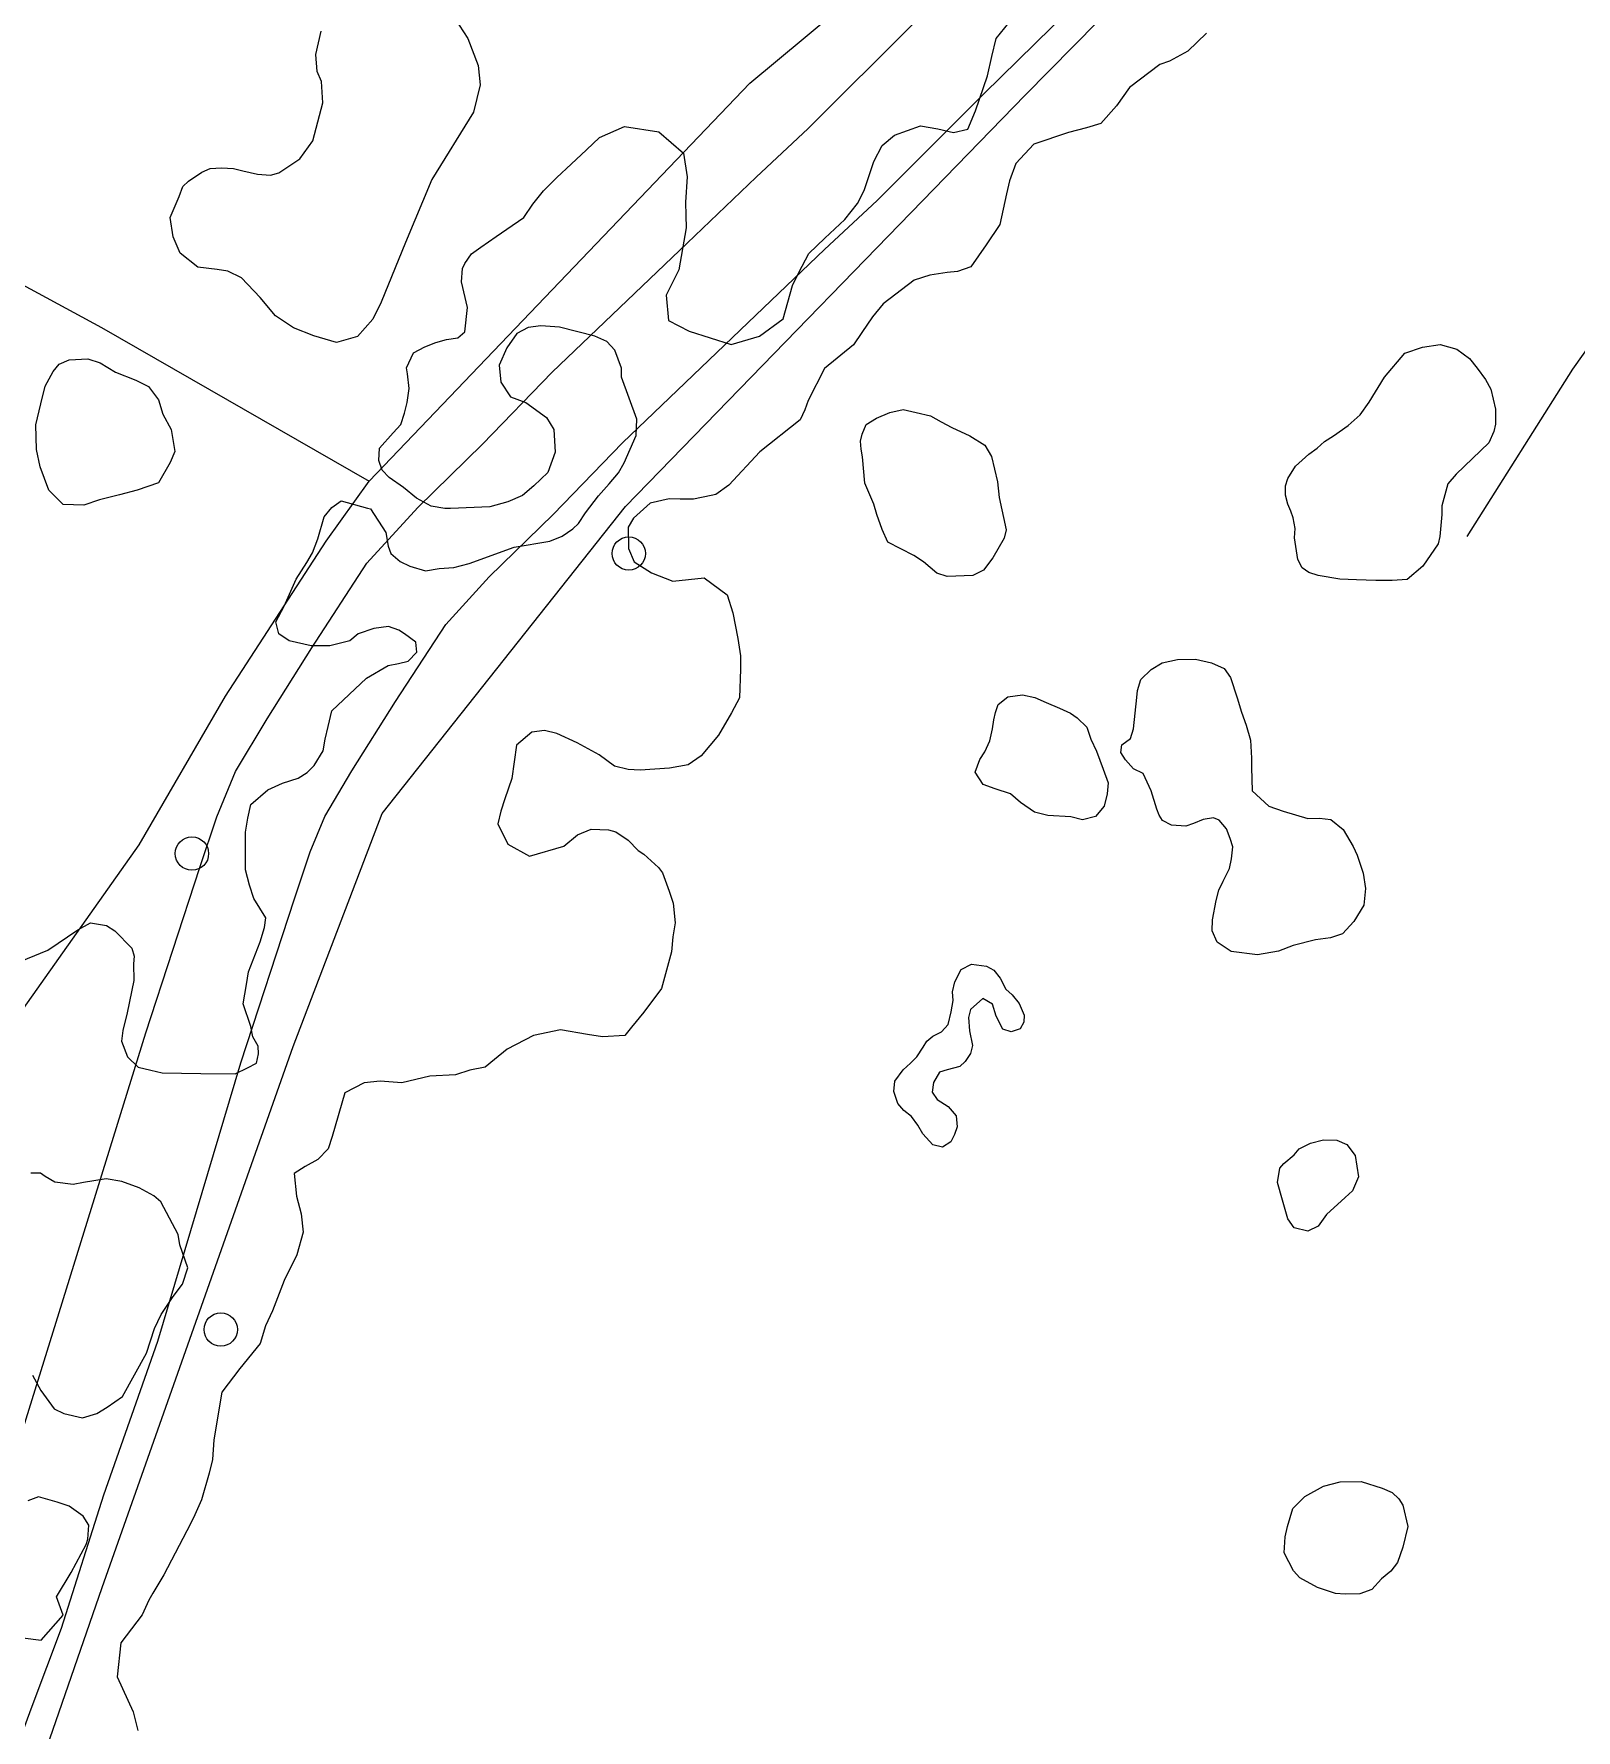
# Model space of a CAD drawing. Header units: metres. Extents: x 4652992 to 4879070, y 2074171 to 2309877.
# Drawn here: x 4654037.2 to 4654108.5, y 2307793.5 to 2307871.8 of the extents above; entities that cross this region are included whole.
import ezdxf

# ---------------------------------------------------------------- set-up
doc = ezdxf.new("R2010")
doc.units = ezdxf.units.M
doc.header["$MEASUREMENT"] = 0
doc.layers.get('0').update_dxf_attribs({"color": 4, "lineweight": 0})
for name, color, linetype, lineweight in [('Level 1', 2, 'Continuous', 0), ('Level 18', 5, 'Continuous', 0), ('Level 37', 3, 'Continuous', 0), ('Level 40', 1, 'Continuous', 0), ('Level 61', 4, 'Continuous', 0)]:
    doc.layers.add(name, color=color, linetype=linetype, lineweight=lineweight)

# ---------------------------------------------------------------- blocks, each defined once
blk = doc.blocks.new('POSTE')
at = {"color": 0, "linetype": 'ByBlock', "lineweight": -2}
blk.add_circle((0, 0), 0.77, dxfattribs=at)

msp = doc.modelspace()

# ---------------------------------------------------------------- linework, layer by layer
at = {"layer": 'Level 1'}
msp.add_line((4654103.434282, 2307848.578415, 1344.775708), (4654108.319558, 2307856.317289, 1344), dxfattribs=at)
msp.add_polyline3d([(4654108.319558, 2307856.317289, 1344), (4654113.431953, 2307863.505801, 1343), (4654116.437174, 2307867.008903, 1342), (4654118.588091, 2307870.54753, 1341), (4654119.674686, 2307872.833308, 1340), (4654123.119257, 2307876.777746, 1339), (4654125.885425, 2307879.889071, 1338), (4654127.143319, 2307881.01196, 1337), (4654127.89597, 2307881.735774, 1336), (4654128.96476, 2307882.613316, 1335), (4654129.318248, 2307882.938808, 1335)], dxfattribs=at)
at = {"layer": 'Level 18', "color": 30}
for points in [[(4654031.282583, 2307792.135615, 1362.111469), (4654032.766425, 2307796.183421, 1361.08055), (4654034.925071, 2307801.5841, 1360.049592), (4654038.408111, 2307812.739149, 1358.158237), (4654042.407332, 2307825.654529, 1355.974473), (4654044.906083, 2307833.295475, 1354.897196), (4654045.684672, 2307835.630785, 1354.702311), (4654046.550326, 2307837.728013, 1354.312656), (4654048.007442, 2307840.162601, 1353.549947), (4654050.069287, 2307843.438198, 1353.008), (4654052.611997, 2307847.35145, 1352.48657), (4654054.967018, 2307849.916885, 1351.953123), (4654057.956441, 2307852.84682, 1351.280471), (4654061.17486, 2307856.17685, 1350.486484), (4654067.406963, 2307862.137476, 1348.999248), (4654070.601029, 2307865.184573, 1348.129729), (4654072.99537, 2307867.419121, 1347.508714), (4654077.89911, 2307872.307539, 1345.850364), (4654081.62404, 2307875.976459, 1344.486836), (4654083.327033, 2307877.653845, 1343.877816), (4654087.496346, 2307882.027581, 1342.541217), (4654092.194857, 2307887.954319, 1340.923552), (4654106.368409, 2307903.449659, 1336.166802), (4654112.000235, 2307909.99808, 1334.29471)], [(4654035.686228, 2307790.543365, 1361.843059), (4654037.159197, 2307794.56151, 1361.084717), (4654038.506288, 2307798.171348, 1360.286321), (4654040.466233, 2307804.318884, 1359.160695), (4654042.967902, 2307811.42326, 1357.840496), (4654046.798466, 2307824.282787, 1355.799508), (4654049.274124, 2307831.853118, 1354.616921), (4654049.997843, 2307834.023849, 1354.200458), (4654050.672362, 2307835.658013, 1353.844496), (4654051.927958, 2307837.755896, 1353.478688), (4654053.9446, 2307840.959681, 1352.845971), (4654056.260175, 2307844.52337, 1352.159729), (4654058.273585, 2307846.716673, 1351.734911), (4654061.220785, 2307849.605224, 1351.168317), (4654064.419678, 2307852.915052, 1350.363161), (4654070.584312, 2307858.811147, 1348.909429), (4654073.758, 2307861.838804, 1348.069287), (4654076.189304, 2307864.107848, 1347.431332), (4654081.136917, 2307869.040002, 1345.846709), (4654086.606611, 2307874.427451, 1344.034654), (4654090.970686, 2307879.005498, 1342.608338), (4654095.698676, 2307884.969421, 1340.737688), (4654109.810134, 2307900.396876, 1336.157774)]]:
    msp.add_polyline3d(points, dxfattribs=at)
at = {"layer": 'Level 37'}
for points in [[(4653992.464212, 2307897.117311, 1369.37), (4654020.35837, 2307901.034498, 1362.79), (4654035.718264, 2307891.693256, 1359.22), (4654042.388077, 2307887.694241, 1357.19), (4654035.557879, 2307871.092835, 1360.9), (4654032.471061, 2307862.501714, 1362.3), (4654040.359741, 2307858.242132, 1360.2), (4654052.725663, 2307851.1335, 1356.49), (4654070.302813, 2307869.522137, 1351.66), (4654075.509521, 2307873.865336, 1350.3049), (4654078.102748, 2307876.028489, 1349.63), (4654080.546223, 2307880.443312, 1346.2), (4654084.003309, 2307885.312513, 1346.55), (4654087.922992, 2307888.500597, 1346.55), (4654094.105221, 2307893.661023, 1345.43), (4654104.942114, 2307908.839928, 1342), (4654110.695015, 2307918.385254, 1340.25), (4654114.240479, 2307921.943115, 1339.2112)], [(4654018.103193, 2307733.866198, 1379.8667), (4654019.527773, 2307740.234184, 1377.4211), (4654024.610349, 2307755.854862, 1374.4211), (4654029.018256, 2307769.679492, 1370.5211), (4654033.695976, 2307780.731669, 1368.4211), (4654040.387776, 2307800.037999, 1363.1535), (4654049.217695, 2307825.033381, 1358.4635), (4654053.323286, 2307835.793734, 1357.2735), (4654064.56222, 2307849.963315, 1354.8935), (4654083.019404, 2307868.957984, 1349.9235), (4654095.326872, 2307881.446049, 1348.7335), (4654114.482277, 2307902.768604, 1340.9635)], [(4654036.126106, 2307825.884603, 1363.14), (4654042.099279, 2307834.343053, 1361.18), (4654046.091814, 2307841.204358, 1359.36), (4654050.741526, 2307848.363483, 1357.26), (4654052.725663, 2307851.1335, 1356.49)]]:
    msp.add_polyline3d(points, dxfattribs=at)
at = {"layer": 'Level 40', "color": 3, "flags": 128}
for points, elevation in [([(4654037.559956, 2307854.70252), (4654037.756136, 2307855.524621), (4654038.121735, 2307856.204067), (4654038.406551, 2307856.544997), (4654038.860777, 2307856.743273), (4654039.736543, 2307856.789837), (4654040.302441, 2307856.603685), (4654041.014637, 2307856.178194), (4654041.942335, 2307855.803502), (4654042.533197, 2307855.509194), (4654042.99517, 2307854.887917), (4654043.193504, 2307854.227348), (4654043.584275, 2307853.520878), (4654043.749955, 2307852.510401), (4654043.526836, 2307852.001491), (4654042.995905, 2307851.054954), (4654042.002977, 2307850.729604), (4654041.188955, 2307850.514878), (4654040.267119, 2307850.274734), (4654039.549257, 2307850.037039), (4654038.588786, 2307850.061611), (4654037.934195, 2307850.728792), (4654037.527818, 2307851.796809), (4654037.364033, 2307852.602546), (4654037.329154, 2307853.735332), (4654037.559956, 2307854.70252)], 1362.343533), ([(4654080.715894, 2307837.692184), (4654080.929874, 2307838.289424), (4654081.154722, 2307838.631971), (4654081.386318, 2307839.152971), (4654081.516304, 2307839.698193), (4654081.579924, 2307840.115185), (4654081.661164, 2307840.455946), (4654081.784398, 2307840.822705), (4654082.228694, 2307841.184917), (4654082.895174, 2307841.278052), (4654083.470901, 2307841.140741), (4654083.988374, 2307840.90929), (4654084.607422, 2307840.653617), (4654085.12486, 2307840.422181), (4654085.430991, 2307840.205133), (4654085.86581, 2307839.777353), (4654086.056844, 2307839.227672), (4654086.315596, 2307838.661851), (4654086.619068, 2307837.833319), (4654086.861567, 2307837.199377), (4654086.815578, 2307836.706233), (4654086.677505, 2307836.127016), (4654086.276676, 2307835.646434), (4654085.669931, 2307835.502989), (4654085.128146, 2307835.632125), (4654084.071637, 2307835.703894), (4654083.462071, 2307835.849182), (4654082.815872, 2307836.291295), (4654082.338986, 2307836.693061), (4654081.643999, 2307836.930746), (4654081.084465, 2307837.136147), (4654080.715894, 2307837.692184)], 1350.315205), ([(4654077.011165, 2307823.432007), (4654077.393099, 2307823.955497), (4654077.723959, 2307824.264785), (4654078.017105, 2307824.550706), (4654078.316307, 2307824.996853), (4654078.480496, 2307825.281121), (4654078.759041, 2307825.505833), (4654079.15923, 2307825.701586), (4654079.466942, 2307826.048679), (4654079.605538, 2307826.630026), (4654079.699133, 2307827.157415), (4654079.665021, 2307827.553539), (4654079.774438, 2307828.012493), (4654080.072381, 2307828.588221), (4654080.54795, 2307828.830643), (4654081.231541, 2307828.732527), (4654081.574559, 2307828.553849), (4654081.873809, 2307828.191605), (4654082.136584, 2307827.676394), (4654082.427297, 2307827.413187), (4654082.749643, 2307827.01313), (4654082.974705, 2307826.474587), (4654082.962583, 2307826.154168), (4654082.79114, 2307825.839346), (4654082.375214, 2307825.712042), (4654081.987219, 2307825.836735), (4654081.678214, 2307826.427599), (4654081.521243, 2307826.982278), (4654081.071178, 2307827.25109), (4654080.499566, 2307826.740525), (4654080.412036, 2307826.373369), (4654080.455906, 2307825.748603), (4654080.58371, 2307825.07153), (4654080.496181, 2307824.704373), (4654080.249307, 2307824.342805), (4654080.001197, 2307824.110857), (4654079.41856, 2307823.958514), (4654079.070674, 2307823.847301), (4654078.794602, 2307823.36332), (4654078.722888, 2307822.927709), (4654078.961361, 2307822.579963), (4654079.465006, 2307822.26613), (4654079.840932, 2307821.821025), (4654079.88357, 2307821.32589), (4654079.765628, 2307820.965955), (4654079.586862, 2307820.620487), (4654079.209804, 2307820.38685), (4654078.753622, 2307820.495362), (4654078.293728, 2307820.992768), (4654078.069836, 2307821.401705), (4654077.777819, 2307821.794521), (4654077.4262, 2307822.072182), (4654077.149995, 2307822.396576), (4654076.962565, 2307822.958537), (4654077.011165, 2307823.432007)], 1349.115206), ([(4654094.676735, 2307818.756377), (4654094.790451, 2307819.411185), (4654094.968316, 2307819.62456), (4654095.444234, 2307820.022701), (4654095.681378, 2307820.307191), (4654096.20857, 2307820.565263), (4654096.796649, 2307820.723604), (4654097.426388, 2307820.701564), (4654097.887879, 2307820.5065), (4654098.27248, 2307819.988838), (4654098.421585, 2307819.015883), (4654098.138047, 2307818.358944), (4654097.811208, 2307818.053198), (4654096.949221, 2307817.278178), (4654096.564699, 2307816.730446), (4654096.087194, 2307816.503122), (4654095.446181, 2307816.655604), (4654095.16249, 2307817.064013), (4654094.904388, 2307817.935119), (4654094.676735, 2307818.756377)], 1348.715206), ([(4654097.569665, 2307804.918675), (4654098.542257, 2307804.941649), (4654099.51801, 2307804.625198), (4654099.976424, 2307804.431641), (4654100.286815, 2307804.146253), (4654100.468284, 2307803.849161), (4654100.695968, 2307802.8638), (4654100.466869, 2307801.902267), (4654100.215462, 2307801.200007), (4654099.9115, 2307800.806536), (4654099.488156, 2307800.441402), (4654099.036163, 2307799.956061), (4654098.482261, 2307799.748895), (4654097.807345, 2307799.739781), (4654097.350486, 2307799.763566), (4654096.533816, 2307800.042102), (4654095.715499, 2307800.49038), (4654095.414574, 2307800.81584), (4654094.979859, 2307801.638779), (4654095.032322, 2307802.388397), (4654095.146903, 2307802.869239), (4654095.38722, 2307803.701255), (4654095.938006, 2307804.247836), (4654096.80717, 2307804.718775), (4654097.569665, 2307804.918675)], 1353.115206)]:
    msp.add_lwpolyline(points, dxfattribs=dict(at, elevation=elevation))
at = {"layer": 'Level 40', "color": 3}
for points in [[(4654035.744604, 2307828.600016, 1365.1435), (4654037.876238, 2307829.48098, 1363.5435), (4654039.268982, 2307830.425088, 1363.5435), (4654039.852957, 2307830.745298, 1363.5435), (4654040.584923, 2307830.6222, 1363.5435), (4654040.982627, 2307830.374568, 1363.5435), (4654041.756934, 2307829.578278, 1363.5435), (4654041.868422, 2307829.194698, 1363.5435), (4654041.835834, 2307828.845385, 1363.5435), (4654041.855192, 2307828.075649, 1363.5435), (4654041.547604, 2307826.588498, 1364.3435), (4654041.352063, 2307825.768875, 1364.3435), (4654041.285006, 2307825.275338, 1364.3435), (4654041.567186, 2307824.545946, 1364.3435), (4654042.062273, 2307824.071643, 1364.3435), (4654042.637856, 2307823.934837, 1364.3435), (4654043.165457, 2307823.809436, 1364.3435), (4654044.945742, 2307823.784319, 1363.1435), (4654046.534744, 2307823.769634, 1361.5435), (4654047.108684, 2307824.042431, 1361.5435), (4654047.51505, 2307824.252747, 1361.5435), (4654047.618977, 2307824.688417, 1361.5435), (4654047.603502, 2307825.050168, 1361.5435), (4654047.347257, 2307825.469167, 1361.5435), (4654047.258568, 2307825.950638, 1361.5435), (4654046.900114, 2307827.007807, 1361.5435), (4654047.05982, 2307827.890606, 1361.5435), (4654047.150238, 2307828.482954, 1361.5435), (4654047.685809, 2307829.857187, 1361.1435), (4654047.895753, 2307830.523823, 1361.1435), (4654047.95156, 2307830.971205, 1361.1435), (4654047.402134, 2307831.869712, 1361.1435), (4654047.191947, 2307832.482771, 1361.1435), (4654047.004868, 2307833.192712, 1361.1435), (4654047.012255, 2307834.931291, 1361.1435), (4654047.114285, 2307835.572427, 1361.1435), (4654047.264498, 2307836.202089, 1361.1435), (4654048.039128, 2307836.887813, 1361.1435), (4654048.721293, 2307837.186043, 1361.1435), (4654049.440057, 2307837.424356, 1361.1435), (4654049.858176, 2307837.683067, 1361.1435), (4654050.191487, 2307838.01315, 1361.1435), (4654050.605662, 2307838.68224, 1361.1435), (4654050.684569, 2307839.226447, 1361.1435), (4654050.823204, 2307839.807607, 1361.1435), (4654050.996496, 2307840.534052, 1361.1435), (4654052.599939, 2307842.048339, 1359.5435), (4654053.606047, 2307842.629403, 1359.5435), (4654054.086906, 2307842.720005, 1359.5435), (4654054.519471, 2307842.822112, 1359.5435), (4654054.924935, 2307843.238468, 1359.5435), (4654054.884302, 2307843.709847, 1359.5435), (4654054.362829, 2307844.090647, 1359.5435), (4654054.096297, 2307844.256782, 1359.5435), (4654053.625049, 2307844.420415, 1359.5435), (4654052.939457, 2307844.32733, 1359.5435), (4654052.219098, 2307844.088612, 1359.5435), (4654051.836732, 2307843.76932, 1359.5435), (4654050.911585, 2307843.528075, 1359.5435), (4654050.044296, 2307843.529548, 1359.5435), (4654049.030106, 2307843.771253, 1359.5435), (4654048.545167, 2307844.092059, 1359.5435), (4654048.419499, 2307844.635099, 1359.5435), (4654048.798001, 2307845.365821, 1359.5435), (4654049.352191, 2307846.619033, 1359.5435), (4654049.838845, 2307847.375236, 1359.5435), (4654050.09954, 2307847.826149, 1359.5435), (4654050.358263, 2307848.482752, 1359.5435), (4654050.649756, 2307849.490677, 1359.5435), (4654051.007023, 2307849.91853, 1359.5435), (4654051.437702, 2307850.226251, 1359.5435), (4654052.642653, 2307849.898423, 1358.7435), (4654052.787686, 2307849.863828, 1358.7435), (4654053.497524, 2307848.769963, 1358.7435), (4654053.600116, 2307848.129133, 1358.7435), (4654053.723924, 2307847.791428, 1358.7435), (4654054.149367, 2307847.433158, 1358.7435), (4654054.609576, 2307847.220689, 1358.7435), (4654055.323051, 2307846.999191, 1358.7435), (4654055.96104, 2307847.103853, 1358.7435), (4654056.635749, 2307847.14839, 1358.7435), (4654057.345203, 2307847.338706, 1358.7435), (4654059.428521, 2307848.085136, 1357.9435), (4654061.070391, 2307848.365527, 1355.9435), (4654061.637081, 2307848.591309, 1355.9435), (4654062.129984, 2307848.937815, 1355.9435), (4654062.393886, 2307849.184248, 1355.9435), (4654062.715966, 2307849.674621, 1355.9435), (4654063.313565, 2307850.460192, 1355.9435), (4654063.804451, 2307851.013383, 1355.9435), (4654064.235173, 2307851.529351, 1355.9435), (4654064.497073, 2307851.982474, 1355.9435), (4654065.053794, 2307853.241777, 1355.9435), (4654065.082782, 2307854.008292, 1355.9435), (4654064.37861, 2307855.937609, 1357.5435), (4654064.374674, 2307856.350078, 1357.5435), (4654064.064798, 2307857.195704, 1357.5435), (4654063.698841, 2307857.591757, 1357.5435), (4654063.141235, 2307857.827819, 1357.5435), (4654061.510735, 2307858.254768, 1357.1435), (4654060.652447, 2307858.305327, 1357.1435), (4654060.073143, 2307858.23777, 1357.1435), (4654059.544234, 2307857.952254, 1357.1435), (4654059.079313, 2307857.291086, 1357.1435), (4654058.736477, 2307856.497789, 1357.1435), (4654058.804426, 2307855.709365, 1357.1435), (4654059.257946, 2307855.034819, 1357.1435), (4654059.961332, 2307854.763945, 1357.1435), (4654060.922437, 2307854.071216, 1357.1435), (4654061.253821, 2307853.528827, 1357.1435), (4654061.31211, 2307852.485399, 1357.1435), (4654060.982905, 2307851.534449, 1357.1435), (4654060.324272, 2307850.919471, 1357.1435), (4654059.808965, 2307850.476178, 1357.1435), (4654059.123111, 2307850.176516, 1357.1435), (4654058.303516, 2307849.960222, 1357.1435), (4654056.478638, 2307849.868591, 1357.9435), (4654056.225072, 2307849.87766, 1357.9435), (4654055.584353, 2307849.979084, 1357.9435), (4654054.904848, 2307850.346875, 1357.9435), (4654054.308534, 2307850.8491, 1357.9435), (4654053.652191, 2307851.314235, 1357.9435), (4654053.323024, 2307851.649897, 1357.9435), (4654053.173877, 2307852.09689, 1357.9435), (4654053.204755, 2307852.65521, 1357.9435), (4654053.837679, 2307853.378415, 1357.9435), (4654054.184136, 2307853.758561, 1357.9435), (4654054.360208, 2307854.282213, 1357.9435), (4654054.476274, 2307854.768758, 1357.9435), (4654054.578762, 2307855.412816, 1357.9435), (4654054.487659, 2307856.103086, 1357.9435), (4654054.448896, 2307856.369465, 1357.9435), (4654054.768188, 2307857.06461, 1357.9435), (4654055.296607, 2307857.349839, 1357.9435), (4654055.801798, 2307857.537755, 1357.9435), (4654056.29537, 2307857.677015, 1357.9435), (4654056.825714, 2307857.756065, 1357.9435), (4654057.148905, 2307858.03884, 1357.9435), (4654057.273017, 2307859.163931, 1357.1435), (4654056.996543, 2307860.34929, 1356.7435), (4654057.0391, 2307860.957293, 1356.7435), (4654057.145708, 2307861.189396, 1356.7435), (4654057.455878, 2307861.630435, 1356.7435), (4654057.888219, 2307861.939249, 1356.7435), (4654058.587903, 2307862.436488, 1356.7435), (4654059.080315, 2307862.782434, 1356.7435), (4654059.87319, 2307863.314118, 1356.7435), (4654060.27828, 2307863.93845, 1356.7435), (4654060.780298, 2307864.5396, 1356.7435), (4654061.390859, 2307865.166293, 1356.7435), (4654062.049865, 2307865.781379, 1356.7435), (4654062.768932, 2307866.433584, 1356.7435), (4654063.367805, 2307867.011485, 1356.7435), (4654064.511323, 2307867.510627, 1356.7435), (4654066.108986, 2307867.26732, 1355.9435), (4654067.242265, 2307866.291072, 1356.7435), (4654067.412685, 2307865.195689, 1357.9435), (4654067.33935, 2307864.030843, 1357.9435), (4654067.345246, 2307863.412543, 1357.9435), (4654067.36274, 2307862.842879, 1357.9435), (4654067.021123, 2307860.896507, 1357.1435), (4654066.446751, 2307859.734687, 1356.7435), (4654066.543004, 2307858.552687, 1355.9435), (4654067.503497, 2307858.065443, 1355.9435), (4654069.451362, 2307857.444163, 1354.3435), (4654070.749077, 2307857.832083, 1353.5435), (4654071.838745, 2307858.633963, 1352.7435), (4654072.270096, 2307860.177284, 1352.3435), (4654072.568374, 2307860.779777, 1352.3435), (4654073.034311, 2307861.653156, 1352.3435), (4654073.769354, 2307862.358527, 1352.3435), (4654074.697381, 2307863.22503, 1352.3435), (4654075.286122, 2307863.965305, 1352.3435), (4654075.584353, 2307864.567721, 1352.3435), (4654076.030603, 2307865.897624, 1351.5435), (4654076.413094, 2307866.636312, 1351.5435), (4654076.992758, 2307867.120279, 1351.5435), (4654078.193176, 2307867.553542, 1351.1435), (4654078.986072, 2307867.41577, 1351.1435), (4654079.7184, 2307867.240575, 1351.1435), (4654080.374499, 2307867.395078, 1351.1435), (4654080.731731, 2307868.243996, 1351.1435), (4654081.280738, 2307869.861003, 1349.5435), (4654081.492006, 2307870.747021, 1349.5435), (4654081.691536, 2307871.583809, 1349.5435), (4654082.282509, 2307872.32688, 1349.5435)], [(4654091.400898, 2307871.836087, 1349.9435), (4654090.53101, 2307871.004608, 1349.9435), (4654089.694279, 2307870.529071, 1349.9435), (4654089.244606, 2307870.37677, 1349.9435), (4654087.849566, 2307869.317564, 1351.1435), (4654087.236765, 2307868.478121, 1351.1435), (4654086.526341, 2307867.662007, 1351.1435), (4654085.858764, 2307867.458434, 1351.1435), (4654085.033038, 2307867.240784, 1351.1435), (4654083.425715, 2307866.702495, 1351.9435), (4654082.59509, 2307865.812453, 1351.9435), (4654082.29877, 2307865.001952, 1351.9435), (4654082.158431, 2307864.413365, 1351.9435), (4654081.853805, 2307862.990818, 1352.3435), (4654081.218525, 2307862.054582, 1352.3435), (4654080.511115, 2307861.031919, 1352.3435), (4654079.893241, 2307860.816899, 1352.3435), (4654079.419572, 2307860.774671, 1352.3435), (4654078.618406, 2307860.655263, 1352.3435), (4654077.891299, 2307860.414497, 1352.3435), (4654076.469241, 2307859.325528, 1353.1435), (4654075.964963, 2307858.721369, 1353.1435), (4654075.486002, 2307858.007617, 1353.1435), (4654075.090752, 2307857.429134, 1353.1435), (4654073.760231, 2307856.337383, 1354.3435), (4654072.998325, 2307854.865817, 1354.3435), (4654072.844793, 2307854.437419, 1354.3435), (4654072.630994, 2307853.971736, 1354.3435), (4654070.76141, 2307852.486452, 1355.1435), (4654069.343739, 2307850.949323, 1355.9435), (4654068.730764, 2307850.528507, 1355.9435), (4654068.513487, 2307850.477249, 1355.9435), (4654067.704493, 2307850.309419, 1355.9435), (4654067.08752, 2307850.301983, 1355.9435), (4654066.579176, 2307850.320179, 1355.9435), (4654065.709947, 2307850.115127, 1355.9435), (4654064.930011, 2307849.424692, 1355.9435), (4654064.679755, 2307849.020346, 1355.9435), (4654064.701253, 2307848.03554, 1355.9435), (4654064.96137, 2307847.40631, 1355.9435), (4654065.764768, 2307846.905302, 1355.9435), (4654066.748552, 2307846.515957, 1355.9435), (4654068.196665, 2307846.674256, 1356.7435), (4654069.263453, 2307845.893738, 1357.5435), (4654069.524838, 2307845.059915, 1357.5435), (4654069.753371, 2307843.873924, 1357.5435), (4654069.869601, 2307843.074745, 1357.5435), (4654069.875496, 2307842.456172, 1357.5435), (4654069.8266, 2307841.125228, 1357.5435), (4654069.459002, 2307840.441398, 1357.5435), (4654068.853405, 2307839.402829, 1357.5435), (4654068.065847, 2307838.459017, 1357.5435), (4654067.454307, 2307838.038982, 1357.5435), (4654066.598826, 2307837.88279, 1357.5435), (4654065.247754, 2307837.793227, 1357.5435), (4654064.692186, 2307837.822724, 1357.5435), (4654064.063019, 2307837.97263, 1357.5435), (4654063.348384, 2307838.502478, 1358.3435), (4654062.333643, 2307839.051795, 1359.1435), (4654061.394121, 2307839.480073, 1359.9435), (4654060.815327, 2307839.617989, 1359.9435), (4654060.238476, 2307839.550402, 1359.9435), (4654059.534352, 2307838.949262, 1359.9435), (4654059.320436, 2307837.411132, 1359.9435), (4654058.992585, 2307836.464, 1359.9435), (4654058.805519, 2307835.893416, 1359.9435), (4654058.666691, 2307835.311339, 1359.9435), (4654059.126022, 2307834.375905, 1359.1435), (4654060.137095, 2307833.821104, 1358.3435), (4654061.711284, 2307834.286596, 1357.1435), (4654062.346616, 2307834.804419, 1357.1435), (4654062.972279, 2307835.067172, 1357.1435), (4654063.781988, 2307835.02873, 1357.1435), (4654064.12098, 2307834.947992, 1357.1435), (4654064.692447, 2307834.554547, 1357.1435), (4654065.14382, 2307834.086779, 1357.1435), (4654065.411134, 2307833.920184, 1357.1435), (4654066.081368, 2307833.297381, 1357.1435), (4654066.27702, 2307833.04493, 1357.1435), (4654066.587026, 2307832.199145, 1357.1435), (4654066.761413, 2307831.642983, 1357.1435), (4654066.854509, 2307830.745938, 1357.1435), (4654066.751962, 2307830.101326, 1357.1435), (4654066.68622, 2307829.396487, 1357.1435), (4654066.231346, 2307827.703522, 1357.1435), (4654065.408378, 2307826.612747, 1357.1435), (4654064.835172, 2307825.925685, 1357.1435), (4654064.536949, 2307825.533444, 1357.1435), (4654063.498736, 2307825.471631, 1357.1435), (4654062.809118, 2307825.584217, 1357.1435), (4654061.555971, 2307825.794499, 1357.9435), (4654060.312118, 2307825.539243, 1359.9435), (4654059.090945, 2307824.907053, 1359.9435), (4654058.517978, 2307824.428208, 1359.9435), (4654058.076182, 2307824.071932, 1359.9435), (4654057.379633, 2307823.930007, 1359.9435), (4654056.719731, 2307823.728094, 1359.9435), (4654055.529094, 2307823.652362, 1359.9435), (4654054.232269, 2307823.345525, 1359.9435), (4654053.232511, 2307823.429423, 1359.9435), (4654052.499086, 2307823.347455, 1359.9435), (4654051.595254, 2307822.888554, 1361.5435), (4654051.014068, 2307820.878515, 1361.5435), (4654050.827379, 2307820.309112, 1361.5435), (4654050.351819, 2307819.808346, 1361.5435), (4654049.766444, 2307819.487103, 1361.5435), (4654049.261157, 2307819.162326, 1362.7435), (4654049.367075, 2307818.116014, 1362.7435), (4654049.57868, 2307817.299891, 1362.7435), (4654049.682637, 2307816.458293, 1362.7435), (4654049.38102, 2307815.406681, 1362.7435), (4654048.792987, 2307814.218833, 1362.7435), (4654048.25496, 2307812.814842, 1362.7435), (4654047.937876, 2307812.124242, 1362.7435), (4654047.693866, 2307811.314169, 1362.7435), (4654046.757787, 2307810.157734, 1362.7435), (4654045.925857, 2307809.068242, 1363.5435), (4654045.544362, 2307806.860049, 1363.9435), (4654045.481194, 2307805.957595, 1363.9435), (4654045.331608, 2307805.330478, 1363.9435), (4654044.984447, 2307804.08761, 1363.9435), (4654044.667887, 2307803.398128, 1363.9435), (4654044.46835, 2307802.98671, 1363.9435), (4654043.233734, 2307800.629787, 1364.7435), (4654042.727752, 2307799.782406, 1364.7435), (4654042.551426, 2307799.467817, 1364.7435), (4654042.235208, 2307798.779084, 1364.7435), (4654041.26168, 2307797.486557, 1364.2), (4654041.086444, 2307795.923047, 1364.2), (4654041.817901, 2307794.301099, 1364.2), (4654042.044519, 2307793.447627, 1364.8)], [(4654056.686373, 2307872.498801, 1357.943533), (4654057.286567, 2307871.583864, 1357.943533), (4654057.757113, 2307870.340004, 1357.943533), (4654057.850167, 2307869.443564, 1357.943533), (4654057.548437, 2307868.178725, 1357.943533), (4654055.621555, 2307865.071857, 1359.143533), (4654054.408252, 2307862.165739, 1360.343533), (4654053.280979, 2307859.40393, 1361.543533), (4654052.892149, 2307858.627205, 1361.543533), (4654052.191363, 2307857.82264, 1361.543533), (4654051.209297, 2307857.545573, 1361.543533), (4654050.161592, 2307857.846858, 1361.543533), (4654049.233221, 2307858.221969, 1361.543533), (4654048.399144, 2307858.77921, 1361.543533), (4654047.68247, 2307859.615394, 1361.543533), (4654046.832837, 2307860.534519, 1361.543533), (4654046.193247, 2307860.840738, 1361.543533), (4654045.700083, 2307860.907344, 1361.543533), (4654044.810043, 2307861.017557, 1361.543533), (4654043.998844, 2307861.671757, 1361.543533), (4654043.667325, 2307862.416084, 1361.543533), (4654043.526507, 2307863.319542, 1361.543533)], [(4654043.526507, 2307863.319542, 1361.543533), (4654043.956012, 2307864.278528, 1361.143533), (4654044.119782, 2307864.751369, 1361.143533), (4654044.381907, 2307864.995923, 1361.143533), (4654044.990977, 2307865.413556, 1361.143533), (4654045.386111, 2307865.57512, 1361.143533), (4654045.902697, 2307865.605271, 1361.143533), (4654046.455901, 2307865.575474, 1361.143533), (4654046.8896, 2307865.471845, 1361.143533), (4654047.564221, 2307865.310648, 1361.143533), (4654048.165556, 2307865.269344, 1361.143533), (4654048.549063, 2307865.382466, 1361.143533), (4654049.516403, 2307866.021525, 1361.143533), (4654050.121141, 2307866.848501, 1359.143533), (4654050.59064, 2307868.607943, 1357.943533), (4654050.520754, 2307869.601882, 1357.943533), (4654050.323164, 2307870.060593, 1357.943533), (4654050.25525, 2307870.84834, 1357.943533), (4654050.510655, 2307871.918805, 1357.943533)], [(4654095.623667, 2307847.513417, 1349.915206), (4654095.470509, 2307848.522571, 1349.915206), (4654095.500265, 2307848.947726, 1349.915206), (4654095.402692, 2307849.439312, 1349.915206), (4654095.298364, 2307849.752404, 1349.915206), (4654095.160172, 2307850.073587, 1349.915206), (4654095.046349, 2307850.497018, 1349.915206), (4654095.042241, 2307850.930269, 1349.915206), (4654095.157341, 2307851.262999, 1349.915206), (4654095.506744, 2307851.827932, 1349.915206), (4654096.132475, 2307852.387594, 1350.715206), (4654096.518001, 2307852.655273, 1350.715206), (4654096.843992, 2307852.973148, 1350.715206), (4654097.263322, 2307853.232734, 1350.715206), (4654097.950457, 2307853.716138, 1350.715206), (4654098.494185, 2307854.197812, 1350.715206), (4654098.918857, 2307854.779875, 1350.715206), (4654099.626032, 2307855.948677, 1349.515206), (4654100.557, 2307857.050605, 1349.115206), (4654101.374452, 2307857.323938, 1349.115206), (4654102.193235, 2307857.452698, 1349.115206), (4654102.964568, 2307857.232211, 1349.115206), (4654103.543407, 2307856.805352, 1349.115206), (4654103.902645, 2307856.358892, 1349.115206), (4654104.279502, 2307855.836116, 1349.115206), (4654104.528938, 2307855.379868, 1349.115206), (4654104.740457, 2307854.463966, 1349.115206), (4654104.755425, 2307853.775333, 1349.115206), (4654104.674131, 2307853.434208, 1349.115206), (4654104.442403, 2307852.912701, 1349.115206), (4654102.9332, 2307851.458356, 1349.915206), (4654102.540601, 2307851.011938, 1349.915206), (4654102.263132, 2307849.997778, 1349.915206), (4654102.275353, 2307849.598694, 1349.915206), (4654102.175252, 2307848.578171, 1349.915206), (4654102.094044, 2307848.237417, 1349.915206), (4654101.385998, 2307847.218009, 1349.915206), (4654100.665702, 2307846.597659, 1349.915206), (4654099.973762, 2307846.546778, 1349.915206), (4654099.222205, 2307846.546141, 1349.915206), (4654098.335188, 2307846.577839, 1349.915206), (4654097.557825, 2307846.619366, 1349.915206), (4654096.559651, 2307846.785647, 1349.915206), (4654096.12758, 2307846.924827, 1349.915206), (4654095.821456, 2307847.142001, 1349.915206), (4654095.623667, 2307847.513417, 1349.915206)], [(4654076.029523, 2307850.081418, 1353.515206), (4654075.62464, 2307851.049022, 1353.915206), (4654075.508485, 2307852.265382, 1353.915206), (4654075.444154, 2307852.615046, 1353.915206), (4654075.423141, 2307852.991513, 1353.915206), (4654075.498561, 2307853.307808, 1353.915206), (4654075.677377, 2307853.74799, 1353.915206), (4654076.153864, 2307854.042789, 1353.915206), (4654076.77008, 2307854.304205, 1353.915206), (4654077.396071, 2307854.451842, 1353.915206), (4654077.989941, 2307854.310002, 1353.915206), (4654078.653654, 2307854.15148, 1353.915206), (4654079.144105, 2307853.885775, 1353.915206), (4654079.634542, 2307853.620078, 1353.915206), (4654080.465869, 2307853.235832, 1353.915206), (4654081.153364, 2307852.803169, 1354.715206), (4654081.471565, 2307852.282043, 1354.715206), (4654081.743797, 2307851.10421, 1354.715206), (4654081.829, 2307850.379082, 1354.715206), (4654082.138934, 2307848.895536, 1354.715206), (4654082.046895, 2307848.509479, 1354.715206), (4654081.533543, 2307847.593389, 1354.715206), (4654081.103855, 2307847.028246, 1354.715206), (4654080.601558, 2307846.777173, 1354.715206), (4654079.424207, 2307846.743213, 1354.315205), (4654078.943852, 2307846.894958, 1354.315205), (4654078.329382, 2307847.412781, 1354.315205), (4654077.882491, 2307847.705026, 1354.315205), (4654076.68273, 2307848.327392, 1353.515206), (4654076.415594, 2307848.911462, 1353.515206), (4654076.173607, 2307849.601035, 1353.515206), (4654076.029523, 2307850.081418, 1353.515206)], [(4654088.470369, 2307837.643963, 1350.315205), (4654088.020747, 2307837.859188, 1350.315205), (4654087.6537, 2307838.270768, 1350.315205), (4654087.447812, 2307838.60792, 1350.315205), (4654087.495171, 2307838.956699, 1350.315205), (4654087.889225, 2307839.258807, 1350.315205), (4654088.028661, 2307839.693644, 1350.315205), (4654088.178739, 2307841.154255, 1350.715206), (4654088.217952, 2307841.468772, 1350.715206), (4654088.373537, 2307841.971441, 1350.715206), (4654088.841756, 2307842.435504, 1350.715206), (4654089.345168, 2307842.747219, 1350.715206), (4654090.06105, 2307842.900274, 1350.715206), (4654090.887881, 2307842.918893, 1350.715206), (4654091.632152, 2307842.741308, 1350.715206), (4654092.216732, 2307842.49388, 1350.715206), (4654092.507694, 2307842.064643, 1350.715206), (4654092.820354, 2307841.126502, 1350.715206), (4654093.020675, 2307840.467041, 1350.715206), (4654093.237223, 2307839.875679, 1350.715206), (4654093.429424, 2307839.182191, 1350.715206), (4654093.479574, 2307838.342691, 1350.715206), (4654093.483678, 2307837.909954, 1350.715206), (4654093.501907, 2307836.840285, 1350.315205), (4654094.285313, 2307836.127277, 1349.915206), (4654094.946341, 2307835.897626, 1349.915206), (4654096.081401, 2307835.554957, 1349.915206), (4654096.621797, 2307835.570188, 1349.915206), (4654097.145932, 2307835.517255, 1349.915206), (4654097.716136, 2307835.05714, 1349.915206), (4654098.171243, 2307834.264306, 1349.915206), (4654098.360874, 2307833.858929, 1349.915206), (4654098.63044, 2307833.038319, 1349.915206), (4654098.746969, 2307832.326232, 1349.915206), (4654098.669855, 2307831.552253, 1349.915206), (4654098.20408, 2307830.79886, 1349.915206), (4654097.677333, 2307830.24006, 1349.915206), (4654097.13022, 2307830.046269, 1349.915206), (4654096.430038, 2307829.960976, 1349.915206), (4654095.402075, 2307829.701634, 1349.915206), (4654094.728933, 2307829.429771, 1349.915206), (4654093.759108, 2307829.264591, 1349.915206), (4654092.541296, 2307829.410619, 1349.915206), (4654091.895063, 2307829.85275, 1349.915206), (4654091.661994, 2307830.376576, 1349.915206), (4654091.674132, 2307830.878009, 1349.915206), (4654091.851504, 2307831.77235, 1349.915206), (4654091.965249, 2307832.249569, 1349.915206), (4654092.172473, 2307832.668486, 1349.915206), (4654092.454186, 2307833.249758, 1349.915206), (4654092.559803, 2307833.692881, 1349.915206), (4654092.622057, 2307834.254406, 1349.915206), (4654092.500095, 2307834.643706, 1349.915206), (4654092.31852, 2307835.083244, 1349.915206), (4654091.985219, 2307835.48691, 1349.915206), (4654091.722391, 2307835.585591, 1349.915206), (4654091.24146, 2307835.520122, 1349.915206), (4654090.803882, 2307835.336239, 1349.915206), (4654090.450288, 2307835.20438, 1349.915206), (4654089.782335, 2307835.255527, 1349.915206), (4654089.366356, 2307835.462764, 1349.915206), (4654089.211865, 2307835.71575, 1349.915206), (4654089.099374, 2307835.994751, 1349.915206), (4654088.849631, 2307836.83342, 1350.315205), (4654088.470369, 2307837.643963, 1350.315205)], [(4654037.17521, 2307809.851924, 1364.7435), (4654037.564679, 2307809.148497, 1364.7435), (4654038.170879, 2307808.291844, 1364.7435), (4654038.627346, 2307808.081741, 1364.7435), (4654039.49034, 2307807.877053, 1364.7435), (4654040.146117, 2307808.077923, 1364.7435), (4654040.621606, 2307808.372459, 1364.7435), (4654041.335748, 2307808.864455, 1363.1435), (4654042.435055, 2307810.866808, 1361.9435), (4654042.808365, 2307812.005268, 1361.9435), (4654043.114376, 2307812.648413, 1361.9435), (4654043.670635, 2307813.487774, 1361.9435), (4654044.10949, 2307814.048226, 1361.9435), (4654044.3423, 2307814.81096, 1361.9435), (4654043.984003, 2307815.867424, 1361.9435), (4654043.895348, 2307816.348612, 1361.9435), (4654043.10863, 2307817.852578, 1364.7435), (4654042.771135, 2307818.136389, 1364.7435), (4654042.098081, 2307818.499904, 1364.7435), (4654041.306132, 2307818.789836, 1364.7435), (4654040.575539, 2307818.912448, 1364.7435), (4654039.524724, 2307818.754687, 1364.7435), (4654039.047237, 2307818.664416, 1364.7435), (4654038.209156, 2307818.761619, 1364.7435), (4654037.764167, 2307819.020065, 1364.7435), (4654037.547417, 2307819.173386, 1364.7435), (4654037.092871, 2307819.179498, 1364.7435)], [(4654036.733486, 2307797.722098, 1363.9), (4654037.570546, 2307797.61611, 1363.9), (4654038.585491, 2307798.766355, 1363.9), (4654038.27809, 2307799.610445, 1364.7435), (4654038.95277, 2307800.743941, 1363), (4654039.651664, 2307802.025809, 1363.87175), (4654039.723476, 2307802.271961, 1364.7435), (4654039.77704, 2307802.921161, 1364.7435), (4654039.521918, 2307803.338043, 1364.7435), (4654038.871746, 2307803.797665, 1364.7435), (4654038.307901, 2307803.982245, 1364.7435), (4654037.45635, 2307804.235032, 1364.7435), (4654036.955824, 2307804.04817, 1364.7435)]]:
    msp.add_polyline3d(points, dxfattribs=at)

# ---------------------------------------------------------------- block references
at = {"layer": 'Level 61', "zscale": 0.1}
for p in [(4654064.712171, 2307847.798413, 1352.443533), (4654044.540689, 2307833.937386, 1355.313533), (4654045.870499, 2307811.958852, 1359.303533)]:
    msp.add_blockref('POSTE', p, dxfattribs=at)

doc.saveas('drawing.dxf')
